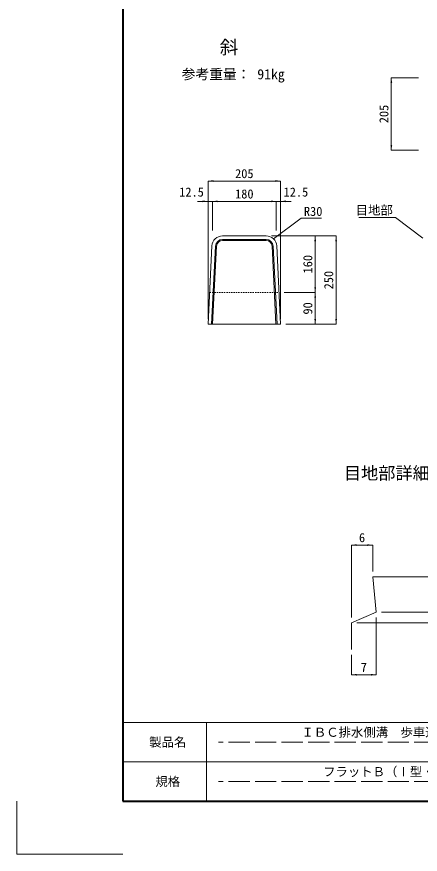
# Model space of a CAD drawing. Units: millimetres at full size; some dimension numbers follow another scale. Extents: x 5861 to 9011, y -1280 to 3175.
# Drawn here: x 5861 to 7001, y -1280 to 1088 of the extents above; entities that cross this region are included whole.
import ezdxf
from ezdxf.enums import TextEntityAlignment as Align

# ---------------------------------------------------------------- set-up
doc = ezdxf.new("R2010")
doc.units = ezdxf.units.MM
doc.header["$LTSCALE"] = 10
doc.linetypes.add('DASHED', pattern=[7.5, 6, -1.5])
doc.linetypes.add('USER1', pattern=[0.675, 0.375, -0.3])
doc.layers.add('0_2', color=7, linetype='Continuous')
for name, color, linetype, lineweight in [('Defpoints_3', 7, 'Continuous', 13), ('図枠', 7, 'Continuous', 5), ('寸法線', 7, 'Continuous', 9), ('引出線', 4, 'Continuous', 9), ('本体', 2, 'Continuous', 20)]:
    doc.layers.add(name, color=color, linetype=linetype, lineweight=lineweight)
doc.styles.add('ＭＳ ゴシック', font='')
doc.styles.get('ＭＳ ゴシック').set_extended_font_data('MS Gothic')

# ---------------------------------------------------------------- blocks, each defined once
blk = doc.blocks.new('filled_arrow')
at = {"color": 0, "linetype": 'Continuous', "lineweight": -2}
blk.add_solid([(7.5, 1.25), (0, 0), (7.5, -1.25)], dxfattribs=at)

msp = doc.modelspace()

# ---------------------------------------------------------------- linework, layer by layer
at = {"layer": 'Defpoints_3'}
for p in [(5861.26, -1129.82), (6161.26, -1279.82)]:
    msp.add_line(p, (5861.26, -1279.82), dxfattribs=at)
at = {"layer": '図枠', "lineweight": 40}
for p, q in [((6161.26, 3025.18), (6161.26, -1129.82)), ((6161.26, -1129.82), (8861.26, -1129.82))]:
    msp.add_line(p, q, dxfattribs=at)
at = {"layer": '図枠', "lineweight": 13}
for p, q in [((8861.26, -907.07), (6161.26, -907.07)), ((6397.51, -1129.82), (6397.51, -907.07)), ((8186.26, -1018.45), (6161.26, -1018.45))]:
    msp.add_line(p, q, dxfattribs=at)
at = {"layer": '図枠', "linetype": 'DASHED', "lineweight": 9}
for p, q in [((7494.38, -962.76), (6431.26, -962.76)), ((7494.38, -1074.13), (6431.26, -1074.13))]:
    msp.add_line(p, q, dxfattribs=at)
at = {"layer": '寸法線'}
for p, q in [((6919.54, 710.7), (6919.54, 915.7)), ((6996.71, 915.7), (6919.54, 915.7)), ((6996.71, 710.7), (6919.54, 710.7)), ((6401.69, 623.72), (6606.69, 623.72)), ((6401.69, 233.52), (6401.69, 623.72)), ((6606.69, 233.52), (6606.69, 623.72)), ((6371.69, 566.22), (6444.19, 566.22)), ((6401.69, 233.52), (6401.69, 566.22)), ((6414.19, 566.22), (6594.19, 566.22)), ((6414.19, 483.52), (6414.19, 566.22)), ((6414.19, 483.52), (6414.19, 566.22)), ((6564.19, 566.22), (6636.69, 566.22)), ((6594.19, 483.52), (6594.19, 566.22)), ((6594.19, 483.52), (6594.19, 566.22)), ((6606.69, 233.52), (6606.69, 566.22)), ((6580.65, 468.52), (6763.5, 468.52)), ((6580.65, 468.52), (6704.47, 468.52)), ((6704.47, 308.52), (6704.47, 468.52)), ((6763.5, 218.52), (6763.5, 468.52)), ((6617.19, 308.52), (6704.47, 308.52)), ((6617.19, 308.52), (6704.47, 308.52)), ((6704.47, 218.52), (6704.47, 308.52)), ((6621.69, 218.52), (6763.5, 218.52)), ((6621.69, 218.52), (6704.47, 218.52)), ((6806.89, -405.53), (6866.89, -405.53)), ((6806.89, -610.64), (6806.89, -405.53)), ((6866.89, -480.64), (6866.89, -405.53)), ((6876.89, -610.64), (6876.89, -772.25)), ((6891.89, -595.64), (7116.84, -595.64)), ((6891.89, -595.64), (7116.84, -595.64)), ((6821.89, -625.64), (7116.84, -625.64)), ((6806.89, -716.36), (6806.89, -772.25)), ((6806.89, -772.25), (6876.89, -772.25))]:
    msp.add_line(p, q, dxfattribs=at)
at = {"layer": '引出線'}
for points in [[(6586.33, 460.26), (6665.06, 518.23), (6722.17, 518.23)], [(7008.34, 462.54), (6931.32, 520.51), (6827.47, 520.51)]]:
    msp.add_lwpolyline(points, dxfattribs=at)
at = {"layer": '本体'}
for p, q in [((6442.73, 468.52), (6565.65, 468.52)), ((6412.77, 440.02), (6401.69, 218.52)), ((6606.69, 218.52), (6595.62, 440.02)), ((6401.69, 218.52), (6606.69, 218.52)), ((7050.59, -495.64), (6866.89, -495.64)), ((6866.89, -495.64), (6876.89, -595.64)), ((6876.89, -595.64), (6806.89, -625.64)), ((6806.89, -625.64), (6806.89, -701.36))]:
    msp.add_line(p, q, dxfattribs=at)
at = {"layer": '本体', "color": 4, "lineweight": 5}
for p, q in [((6442.73, 458.52), (6565.65, 458.52)), ((6442.73, 455.52), (6565.65, 455.52)), ((6422.75, 439.52), (6411.7, 218.52)), ((6425.75, 439.37), (6414.71, 218.52)), ((6593.67, 218.52), (6582.63, 439.37)), ((6596.68, 218.52), (6585.63, 439.52))]:
    msp.add_line(p, q, dxfattribs=at)
at = {"layer": '本体', "color": 7, "linetype": 'USER1', "lineweight": 9}
msp.add_line((6406.19, 308.52), (6602.19, 308.52), dxfattribs=at)
at = {"layer": '本体'}
for centre, start, end in [((6442.73, 438.52), 90, 177.13759), ((6565.65, 438.52), 2.86241, 90)]:
    msp.add_arc(centre, 30, start, end, dxfattribs=at)
at = {"layer": '本体', "color": 4, "lineweight": 5}
for centre, radius, start, end in [((6442.73, 438.52), 20, 90, 177.13759), ((6442.73, 438.52), 17, 90, 177.13759), ((6565.65, 438.52), 20, 2.86241, 90), ((6565.65, 438.52), 17, 2.86241, 90)]:
    msp.add_arc(centre, radius, start, end, dxfattribs=at)

# ---------------------------------------------------------------- block references
at = {"layer": '寸法線', "xscale": 2, "yscale": 2}
for p, rotation in [((6919.54, 915.7), 270), ((6919.54, 710.7), 90), ((6606.69, 623.72), 180), ((6401.69, 566.22), 180), ((6594.19, 566.22), 180), ((6594.19, 566.22), 180), ((6704.47, 468.52), 270), ((6763.5, 468.52), 270), ((6704.47, 308.52), 90), ((6704.47, 308.52), 270), ((6704.47, 218.52), 90), ((6763.5, 218.52), 90), ((6866.89, -405.53), 180), ((6876.89, -772.25), 180)]:
    msp.add_blockref('filled_arrow', p, dxfattribs=dict(at, rotation=rotation))
for p in [(6401.69, 623.72), (6414.19, 566.22), (6414.19, 566.22), (6606.69, 566.22), (6806.89, -405.53), (6806.89, -772.25)]:
    msp.add_blockref('filled_arrow', p, dxfattribs=at)
at = {"layer": '引出線', "xscale": 0.133, "yscale": 0.133, "rotation": 36.4}
msp.add_blockref('filled_arrow', (6586.33, 460.26), dxfattribs=at)

# ---------------------------------------------------------------- texts
at = {"layer": '0_2', "style": 'ＭＳ ゴシック'}
for s, height, p in [(' 斜', 37.98, (6448.14, 1001.75)), ('参考重量： 91kg', 28.48, (6472.8, 925.67))]:
    msp.add_text(s, height=height, dxfattribs=at).set_placement(p, align=Align.MIDDLE_CENTER)
msp.add_text('目地部詳細図', height=35.6, dxfattribs=at).set_placement((6785.47, -230.79), align=Align.BOTTOM_LEFT)
at = {"layer": '図枠', "style": 'ＭＳ ゴシック'}
for s, p in [('ＩＢＣ排水側溝\u3000歩車道境界ブロック', (6962.82, -934.91)), ('製品名', (6287.82, -962.76)), ('フラットＢ（Ⅰ型・Ⅱ型対応)', (6962.82, -1046.29)), ('規格', (6287.82, -1074.13))]:
    msp.add_text(s, height=25.63, dxfattribs=at).set_placement(p, align=Align.MIDDLE_CENTER)
at = {"layer": '寸法線', "style": 'ＭＳ ゴシック'}
for s, p in [('205', (6898.54, 813.2)), ('160', (6683.47, 388.52)), ('250', (6742.5, 343.52)), ('90', (6683.47, 263.52))]:
    msp.add_text(s, height=25.63, rotation=90, dxfattribs=at).set_placement(p, align=Align.MIDDLE_CENTER)
for s, p in [('205', (6504.19, 644.72)), ('12.5', (6355.07, 592.47)), ('180', (6504.19, 587.22)), ('12.5', (6649.95, 592.47)), ('6', (6836.89, -384.53)), ('7', (6841.89, -751.25))]:
    msp.add_text(s, height=25.63, dxfattribs=at).set_placement(p, align=Align.MIDDLE_CENTER)
at = {"layer": '引出線', "style": 'ＭＳ ゴシック'}
msp.add_text('R30', height=25.63, dxfattribs=at).set_placement((6672.56, 550.63), align=Align.TOP_LEFT)
msp.add_text('目地部', height=25.63, dxfattribs=at).set_placement((6923.82, 554.28), align=Align.TOP_RIGHT)

doc.saveas('drawing.dxf')
